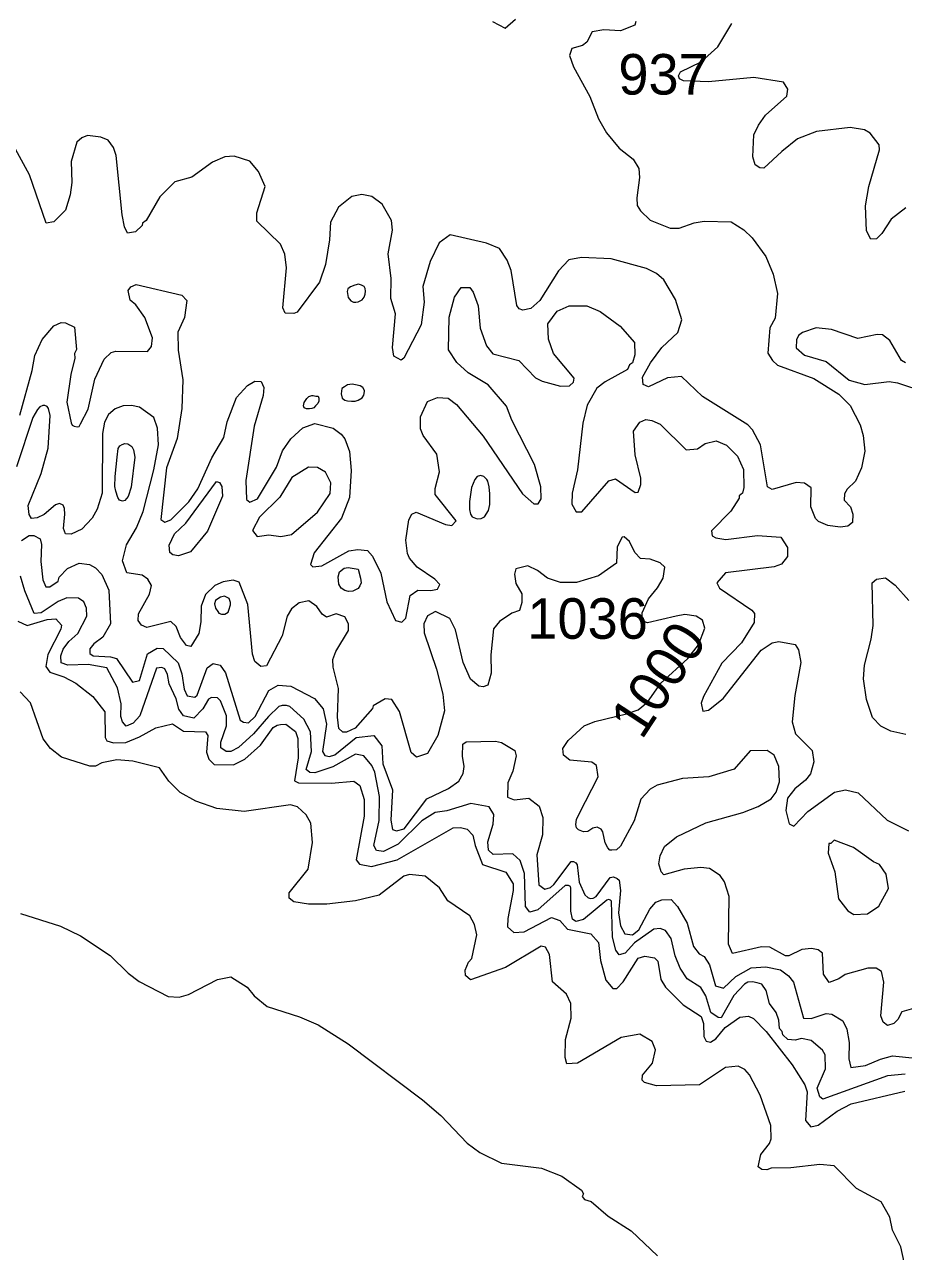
# Model space of a CAD drawing. Header units: kilometres. Extents: x 178.1 to 232.4, y 8228.7 to 8284.8.
# Drawn here: x 188.4 to 191.871, y 8268.809 to 8273.651 of the extents above; entities that cross this region are included whole.
import ezdxf

# ---------------------------------------------------------------- set-up
doc = ezdxf.new("R2010")
doc.units = ezdxf.units.KM
for name, color, linetype in [('1', 7, 'Continuous'), ('2', 7, 'Continuous'), ('21', 7, 'Continuous'), ('61', 7, 'Continuous')]:
    doc.layers.add(name, color=color, linetype=linetype)
doc.styles.add('dgn002', font='dgn002.shx')

msp = doc.modelspace()

# ---------------------------------------------------------------- linework, layer by layer
at = {"layer": '1', "color": 5, "linetype": 'Continuous', "lineweight": 13, "flags": 128}
for points in [[(188.8939, 8271.4026), (188.9008, 8271.4376), (188.8874, 8271.4621), (188.8648, 8271.4773), (188.8041, 8271.4872), (188.7861, 8271.5345), (188.8024, 8271.5976), (188.842, 8271.6642), (188.8682, 8271.7293), (188.911, 8271.8939), (188.9291, 8271.9918), (188.9246, 8272.0576), (188.9108, 8272.1003), (188.8544, 8272.1416), (188.8223, 8272.148), (188.7895, 8272.1463), (188.7573, 8272.1351), (188.731, 8272.112), (188.7155, 8272.0823), (188.7084, 8272.0366), (188.7069, 8271.8017), (188.6863, 8271.7382), (188.667, 8271.7032), (188.6268, 8271.6599), (188.5834, 8271.6401), (188.5622, 8271.6412), (188.5541, 8271.6616), (188.5592, 8271.7184), (188.5582, 8271.7414), (188.553, 8271.7545), (188.538, 8271.7603), (188.5223, 8271.7557), (188.4772, 8271.7174), (188.4496, 8271.7037), (188.4271, 8271.7012), (188.4186, 8271.7168), (188.4144, 8271.7531), (188.4653, 8271.879), (188.4933, 8271.9786), (188.5013, 8272.1079), (188.4948, 8272.1357), (188.4895, 8272.1443), (188.4799, 8272.1476), (188.4721, 8272.1473), (188.4601, 8272.1428), (188.4505, 8272.1314), (188.4321, 8272.0997), (188.3686, 8271.9061)], [(189.5574, 8271.7265), (189.6063, 8271.8007), (189.609, 8271.8419), (189.5878, 8271.884), (189.5564, 8271.9026), (189.5212, 8271.9043), (189.455, 8271.8637), (189.4077, 8271.7854), (189.3282, 8271.7071), (189.3001, 8271.6537), (189.3183, 8271.63), (189.3647, 8271.6376), (189.4118, 8271.6302), (189.4542, 8271.6381), (189.5574, 8271.7265)], [(190.1653, 8271.8233), (190.1576, 8271.7693), (190.1576, 8271.7372), (190.1615, 8271.7192), (190.1679, 8271.7076), (190.1872, 8271.6999), (190.2026, 8271.7012), (190.2167, 8271.7076), (190.2321, 8271.7333), (190.2373, 8271.7565), (190.2373, 8271.7873), (190.2373, 8271.7989), (190.2347, 8271.8271), (190.2296, 8271.849), (190.2257, 8271.8554), (190.2142, 8271.867), (190.2, 8271.8708), (190.1872, 8271.867), (190.1782, 8271.8554), (190.1653, 8271.8233)], [(189.158, 8271.847), (189.1703, 8271.8438), (189.1789, 8271.8284), (189.1816, 8271.7894), (189.1222, 8271.6517), (189.0553, 8271.5702), (189.0085, 8271.5544), (188.9861, 8271.5588), (188.9739, 8271.568), (188.9707, 8271.5958), (188.992, 8271.641), (189.0372, 8271.6836), (189.158, 8271.847)], [(190.8593, 8270.9766), (190.9131, 8271.0515), (191.0187, 8271.1494), (191.061, 8271.2032), (191.0864, 8271.2683), (191.0768, 8271.3006), (191.0524, 8271.3166), (191.0073, 8271.3222), (190.9736, 8271.3166), (190.8599, 8271.2899), (190.8395, 8271.2982), (190.8391, 8271.329), (190.8635, 8271.3841), (190.8994, 8271.4277), (190.9217, 8271.4664), (190.9278, 8271.5092), (190.9095, 8271.5271), (190.8699, 8271.5406), (190.8326, 8271.5436), (190.8093, 8271.5671), (190.7892, 8271.6113), (190.7684, 8271.6296), (190.7599, 8271.6275), (190.7405, 8271.5899), (190.7369, 8271.5251), (190.6666, 8271.4747), (190.5801, 8271.4489), (190.5161, 8271.4493), (190.4647, 8271.466), (190.4261, 8271.4968), (190.3869, 8271.5142), (190.3405, 8271.5032), (190.3352, 8271.4814), (190.3394, 8271.4453), (190.3632, 8271.4044), (190.3632, 8271.3697), (190.3542, 8271.3388), (190.324, 8271.3275), (190.2755, 8271.2949), (190.2521, 8271.2662), (190.2412, 8271.1638), (190.2427, 8271.0915), (190.2298, 8271.0432), (190.2115, 8271.0373), (190.1933, 8271.0401), (190.1608, 8271.067), (190.1321, 8271.1326), (190.1011, 8271.2626), (190.0795, 8271.3069), (190.0234, 8271.3347), (189.9917, 8271.3173), (189.9764, 8271.2856), (189.9779, 8271.2503), (190.0273, 8271.1071), (190.0519, 8271.0084), (190.0582, 8270.9425), (190.0323, 8270.8453), (189.9909, 8270.7742), (189.9478, 8270.759), (189.9262, 8270.7786), (189.88, 8270.9404), (189.8503, 8270.9878), (189.8236, 8270.9895), (189.777, 8270.9625), (189.7742, 8270.9522), (189.706, 8270.8744), (189.6718, 8270.8577), (189.6569, 8270.858), (189.641, 8270.8721), (189.6354, 8270.9176), (189.6403, 8271.0307), (189.619, 8271.1145), (189.6174, 8271.1457), (189.6289, 8271.177), (189.6788, 8271.2599), (189.6797, 8271.2863), (189.6644, 8271.313), (189.6305, 8271.3248), (189.5922, 8271.3124), (189.5758, 8271.3242), (189.5547, 8271.3546), (189.5224, 8271.3771), (189.4846, 8271.3682), (189.4546, 8271.3447), (189.4371, 8271.3166), (189.4178, 8271.2388), (189.3554, 8271.1197), (189.3335, 8271.1179), (189.3099, 8271.1377), (189.2998, 8271.1656), (189.2821, 8271.3616), (189.2471, 8271.4507), (189.2239, 8271.4582), (189.1848, 8271.4517), (189.1516, 8271.4369)], [(189.7168, 8271.502), (189.7271, 8271.466), (189.7297, 8271.4481), (189.7246, 8271.4352), (189.7168, 8271.4249), (189.6963, 8271.4146), (189.6796, 8271.4134), (189.6642, 8271.4172), (189.65, 8271.4262), (189.641, 8271.4429), (189.6385, 8271.4712), (189.6436, 8271.4917), (189.6616, 8271.5059), (189.6783, 8271.5084), (189.7168, 8271.502)], [(189.1516, 8271.4369), (189.1146, 8271.4013), (189.0975, 8271.3554), (189.0966, 8271.2938), (189.0877, 8271.2478), (189.0569, 8271.1968)], [(189.0569, 8271.1968), (189.04, 8271.2004), (189.0155, 8271.2323), (188.9986, 8271.275), (188.9775, 8271.2947), (188.8831, 8271.2715), (188.8624, 8271.2806), (188.8491, 8271.2985), (188.8504, 8271.3259), (188.8939, 8271.4026)], [(191.4045, 8269.9755), (191.3428, 8270.0096), (191.3103, 8270.0115), (191.1961, 8269.9842), (191.1792, 8270.0216), (191.1824, 8270.2098), (191.1635, 8270.2669), (191.1465, 8270.2923), (191.105, 8270.3204), (191.0707, 8270.3243), (191.0049, 8270.3177), (190.9244, 8270.2953), (190.9143, 8270.3066), (190.905, 8270.3392), (190.9094, 8270.3699), (190.9275, 8270.4076), (190.9743, 8270.4446), (191.0899, 8270.5001), (191.237, 8270.5412), (191.2972, 8270.5645), (191.3483, 8270.5956), (191.3682, 8270.622), (191.3815, 8270.6623), (191.3782, 8270.7234), (191.3601, 8270.7669), (191.3328, 8270.7863), (191.2652, 8270.7852), (191.2027, 8270.7121), (191.1019, 8270.6822), (190.9983, 8270.6749), (190.8981, 8270.6494), (190.8711, 8270.6333), (190.8338, 8270.5935), (190.8071, 8270.508), (190.7529, 8270.4087), (190.737, 8270.3944), (190.7186, 8270.3922), (190.7107, 8270.3924), (190.7038, 8270.4019), (190.6929, 8270.4218), (190.6842, 8270.4649), (190.6766, 8270.4757), (190.6613, 8270.4828), (190.6443, 8270.4787), (190.6238, 8270.466), (190.6071, 8270.4647), (190.5871, 8270.4728), (190.5796, 8270.4808), (190.5774, 8270.4933), (190.5796, 8270.5134), (190.5905, 8270.5357), (190.6655, 8270.6825), (190.658, 8270.7263), (190.6395, 8270.7394), (190.5536, 8270.748), (190.5278, 8270.7674), (190.5258, 8270.7939), (190.5461, 8270.8253), (190.6094, 8270.8835), (190.6525, 8270.9008), (190.777, 8270.9311), (190.8229, 8270.9459), (190.8593, 8270.9766)], [(191.8022, 8270.2977), (191.7765, 8270.3357), (191.7523, 8270.3459), (191.6731, 8270.4033), (191.5972, 8270.4325), (191.5837, 8270.4186), (191.5761, 8270.4188), (191.5729, 8270.3804), (191.5993, 8270.3072), (191.6142, 8270.201), (191.6511, 8270.1526), (191.6741, 8270.1385), (191.729, 8270.1418), (191.7728, 8270.1709), (191.8111, 8270.2408), (191.8022, 8270.2977)], [(188.3838, 8270.1419), (188.5425, 8270.0922), (188.6208, 8270.0548), (188.7385, 8269.9766), (188.8086, 8269.9068), (188.8526, 8269.8746), (188.9674, 8269.8154), (189.0099, 8269.8126), (189.0478, 8269.8234), (189.1614, 8269.8816), (189.2151, 8269.893), (189.2784, 8269.8514), (189.3063, 8269.8175), (189.358, 8269.7761), (189.486, 8269.7348), (189.559, 8269.7025), (189.6776, 8269.6286), (189.9708, 8269.4069), (190.0436, 8269.345), (190.1474, 8269.2364), (190.1984, 8269.1986), (190.2832, 8269.1576), (190.4412, 8269.1377), (190.5217, 8269.1059), (190.5998, 8269.0499), (190.6077, 8269.0358), (190.6023, 8269.0252), (190.6111, 8269.0131), (190.6375, 8269.0062), (190.7043, 8268.9479), (190.7948, 8268.8903), (190.8995, 8268.7919)], [(191.5342, 8269.9986), (191.5079, 8270.0049), (191.4693, 8270.0004), (191.4176, 8269.9759), (191.4045, 8269.9755)], [(191.9107, 8269.7676), (191.8649, 8269.7549), (191.8489, 8269.7238), (191.8331, 8269.7084), (191.8081, 8269.701), (191.7907, 8269.7134), (191.7819, 8269.7392), (191.7931, 8269.8709), (191.7835, 8269.9139), (191.7631, 8269.9274), (191.7294, 8269.9274), (191.6411, 8269.9014), (191.6158, 8269.8843), (191.5778, 8269.8704), (191.5549, 8269.9032), (191.5513, 8269.9862), (191.5342, 8269.9986)]]:
    msp.add_lwpolyline(points, dxfattribs=at)
at = {"layer": '2', "color": 3, "linetype": 'Continuous', "lineweight": 0, "flags": 128}
for points in [[(190.2485, 8273.6632), (190.2981, 8273.6364), (190.3384, 8273.673)], [(190.814, 8273.6635), (190.8098, 8273.6488), (190.753, 8273.627), (190.6875, 8273.631), (190.6418, 8273.6228), (190.6208, 8273.5814), (190.6038, 8273.5691), (190.5605, 8273.5564), (190.5524, 8273.5291), (190.5674, 8273.4842), (190.6323, 8273.3674), (190.6659, 8273.2796), (190.6974, 8273.2235), (190.7485, 8273.1632), (190.8036, 8273.1197), (190.8252, 8273.0825), (190.8285, 8273.0479), (190.8173, 8272.9671), (190.8191, 8272.9367), (190.8317, 8272.9158), (190.8706, 8272.8788), (190.9491, 8272.8473), (190.9851, 8272.8478), (191.0438, 8272.8688), (191.0839, 8272.8756), (191.1899, 8272.8725), (191.2407, 8272.8403), (191.2737, 8272.8092), (191.3275, 8272.7357), (191.3566, 8272.6662), (191.3736, 8272.5899), (191.3641, 8272.4928), (191.3435, 8272.4538), (191.3347, 8272.3537), (191.3532, 8272.3249), (191.3738, 8272.3063), (191.5165, 8272.2545), (191.6158, 8272.1926), (191.6603, 8272.1475), (191.6991, 8272.0713), (191.712, 8272.0286), (191.7176, 8271.967), (191.7054, 8271.901), (191.6818, 8271.8492), (191.6485, 8271.8172), (191.6383, 8271.7986), (191.6371, 8271.7734), (191.6616, 8271.7476), (191.671, 8271.7184), (191.67, 8271.6853), (191.6507, 8271.6713), (191.6212, 8271.6676), (191.5725, 8271.6737), (191.5351, 8271.6893), (191.5229, 8271.7012), (191.5048, 8271.7476), (191.5068, 8271.8231), (191.4802, 8271.8411), (191.4467, 8271.8437), (191.3521, 8271.8159), (191.3334, 8271.827), (191.3063, 8271.9928), (191.2752, 8272.052), (191.2562, 8272.071), (191.0768, 8272.1831), (190.9942, 8272.2615), (190.9392, 8272.2566), (190.8633, 8272.2208), (190.8425, 8272.2303), (190.8406, 8272.2593), (190.8716, 8272.316)], [(191.8806, 8272.9283), (191.8224, 8272.8831), (191.7855, 8272.827), (191.7647, 8272.8059), (191.7417, 8272.8047), (191.7241, 8272.8375), (191.7207, 8272.9359), (191.7344, 8273.0123), (191.7767, 8273.157), (191.7742, 8273.1768), (191.739, 8273.2228), (191.7171, 8273.236), (191.66, 8273.2443), (191.527, 8273.229), (191.4528, 8273.1997), (191.391, 8273.1496), (191.3192, 8273.0849), (191.3036, 8273.0851), (191.2847, 8273.0973), (191.2765, 8273.1291), (191.2801, 8273.2154), (191.298, 8273.2542), (191.3255, 8273.2931), (191.4095, 8273.3691), (191.4146, 8273.3967), (191.3964, 8273.4234), (191.2796, 8273.4417), (191.1011, 8273.4255), (191.0023, 8273.4289), (190.9859, 8273.4376), (190.9822, 8273.4484), (190.9903, 8273.4645), (191.0717, 8273.5037), (191.1376, 8273.5631), (191.1923, 8273.6559)], [(190.8953, 8272.6692), (190.8562, 8272.6883), (190.7171, 8272.7259), (190.5996, 8272.7323), (190.5496, 8272.7225), (190.5082, 8272.6786), (190.4349, 8272.5625), (190.3992, 8272.5303), (190.3682, 8272.5239), (190.3534, 8272.5286), (190.3437, 8272.5426), (190.322, 8272.6808), (190.3053, 8272.7209), (190.2754, 8272.7671), (190.2236, 8272.7878), (190.0804, 8272.8207), (190.0372, 8272.7901), (190.0017, 8272.7166), (189.9732, 8272.6179), (189.9777, 8272.5549), (189.9661, 8272.4664), (189.8983, 8272.3339), (189.8874, 8272.3267), (189.8579, 8272.3427), (189.8528, 8272.3771), (189.8642, 8272.5095), (189.8462, 8272.5702), (189.8477, 8272.6485), (189.8363, 8272.7465), (189.8527, 8272.8401), (189.8495, 8272.8783), (189.8122, 8272.942), (189.7719, 8272.9726), (189.7324, 8272.9809), (189.6928, 8272.9731), (189.6401, 8272.931), (189.6078, 8272.8707), (189.6042, 8272.8014), (189.5881, 8272.7035), (189.5642, 8272.6339), (189.4759, 8272.5157), (189.4632, 8272.5103), (189.4292, 8272.5117), (189.4198, 8272.5329), (189.4345, 8272.6914), (189.4278, 8272.7447), (189.4112, 8272.7849), (189.3177, 8272.8754), (189.3178, 8272.9086), (189.3506, 8273.0117), (189.3239, 8273.0712), (189.2895, 8273.1125), (189.2279, 8273.1322), (189.1915, 8273.1292), (189.1417, 8273.1077), (189.0599, 8273.0489), (188.9937, 8273.0303), (188.9343, 8272.9711), (188.8801, 8272.8778), (188.8654, 8272.8668), (188.8648, 8272.8579), (188.8383, 8272.8325), (188.807, 8272.828), (188.7946, 8272.8532), (188.7848, 8272.9007), (188.7616, 8273.1344), (188.7508, 8273.1665), (188.7306, 8273.1953), (188.7012, 8273.2061), (188.648, 8273.2127), (188.626, 8273.2044), (188.6068, 8273.1866), (188.5837, 8273.1101), (188.5869, 8273.0278), (188.5805, 8272.9791), (188.5623, 8272.9192), (188.515, 8272.8723), (188.4859, 8272.8672), (188.4201, 8273.058), (188.3485, 8273.1878)], [(188.6076, 8272.0632), (188.6152, 8272.0652), (188.6211, 8272.0753), (188.6506, 8272.1331), (188.6777, 8272.2509), (188.7149, 8272.3303), (188.7417, 8272.3568), (188.7599, 8272.3621), (188.8852, 8272.3605), (188.9012, 8272.3802), (188.9046, 8272.4141), (188.8746, 8272.4944), (188.8395, 8272.5454), (188.8172, 8272.5638), (188.8094, 8272.6016), (188.8197, 8272.6157), (188.8405, 8272.6252), (189.0207, 8272.5833), (189.041, 8272.5621), (189.0312, 8272.4954), (189.0051, 8272.4364), (189.0067, 8272.3654), (189.0246, 8272.2484), (189.0215, 8272.1356), (189.002, 8272.0178), (188.9608, 8271.9012), (188.9379, 8271.6978), (188.9538, 8271.6877), (188.9776, 8271.6959), (189.0486, 8271.7675), (189.0839, 8271.819), (189.1399, 8271.9407), (189.1875, 8272.0214), (189.1998, 8272.0837), (189.2374, 8272.1789), (189.2799, 8272.2271), (189.3096, 8272.2434), (189.3341, 8272.2417), (189.3453, 8272.2186), (189.3424, 8272.1872), (189.3063, 8272.0658), (189.2735, 8271.8518), (189.2769, 8271.7768), (189.2896, 8271.7665), (189.3195, 8271.7796), (189.3953, 8271.9042), (189.4183, 8271.9684), (189.4512, 8272.0162), (189.4992, 8272.0599), (189.5466, 8272.0771), (189.6185, 8272.0576), (189.6508, 8272.0338), (189.6644, 8272.0159), (189.6833, 8271.9657), (189.6898, 8271.8905), (189.6827, 8271.7847), (189.6512, 8271.7025), (189.5431, 8271.5662), (189.5286, 8271.5199), (189.5382, 8271.5113), (189.5742, 8271.515), (189.6811, 8271.5739), (189.7155, 8271.5787), (189.7538, 8271.575), (189.7741, 8271.5533), (189.8065, 8271.4864), (189.8309, 8271.3726), (189.8643, 8271.2994), (189.8903, 8271.2929), (189.9054, 8271.308), (189.9225, 8271.3977), (189.9524, 8271.4188), (190.004, 8271.4176), (190.0301, 8271.4232), (190.0401, 8271.4408), (190.0206, 8271.4616), (189.9504, 8271.5091), (189.9196, 8271.545), (189.9119, 8271.5628), (189.9054, 8271.6159), (189.917, 8271.6968), (189.9298, 8271.7181), (189.9469, 8271.7267), (190.0628, 8271.6785), (190.0879, 8271.6745), (190.1038, 8271.6924), (190.0209, 8271.7962), (190.0214, 8271.8194), (190.0387, 8271.8854), (190.0279, 8271.9552), (189.9746, 8272.0297), (189.9633, 8272.0558), (189.9631, 8272.1034), (189.9918, 8272.1636), (190.0305, 8272.1792)], [(189.6737, 8272.598), (189.6776, 8272.5738), (189.6883, 8272.5603), (189.6989, 8272.5554), (189.7086, 8272.5554), (189.7173, 8272.5564), (189.7338, 8272.5651), (189.7405, 8272.5748), (189.7444, 8272.5864), (189.7463, 8272.599), (189.7454, 8272.6096), (189.7405, 8272.6174), (189.7308, 8272.6222), (189.7183, 8272.6261), (189.7037, 8272.6222), (189.6873, 8272.6155), (189.6766, 8272.6087), (189.6737, 8272.598)], [(190.9703, 8272.5662), (190.925, 8272.6439), (190.8953, 8272.6692)], [(190.44, 8271.7795), (190.4384, 8271.827), (190.4132, 8271.9153), (190.3247, 8272.0896), (190.3037, 8272.1448), (190.2302, 8272.2298), (190.1518, 8272.277), (190.1068, 8272.3171), (190.0735, 8272.3679), (190.0763, 8272.4956), (190.0978, 8272.5754), (190.1244, 8272.6136), (190.1588, 8272.6133), (190.1717, 8272.5946), (190.1915, 8272.5411), (190.1985, 8272.4533), (190.2242, 8272.3833), (190.2492, 8272.3511), (190.352, 8272.3246), (190.4175, 8272.2568), (190.4435, 8272.2432), (190.5162, 8272.2243), (190.5521, 8272.2258), (190.5677, 8272.24), (190.5703, 8272.2555), (190.4883, 8272.3532), (190.4684, 8272.409), (190.4667, 8272.4695), (190.5031, 8272.5199), (190.5507, 8272.5414), (190.6202, 8272.5413), (190.6724, 8272.5184), (190.7514, 8272.4608), (190.809, 8272.3959), (190.8105, 8272.3475), (190.8004, 8272.3161), (190.7895, 8272.3076), (190.7816, 8272.2891), (190.6929, 8272.2406), (190.6596, 8272.2157), (190.6218, 8272.1488), (190.6047, 8272.0775), (190.5834, 8271.8939), (190.5621, 8271.8017), (190.5606, 8271.758), (190.578, 8271.7274), (190.6001, 8271.7273), (190.7075, 8271.8506), (190.7334, 8271.858), (190.8114, 8271.8041), (190.8228, 8271.8049), (190.8332, 8271.8362), (190.8337, 8271.861), (190.8108, 8271.9533), (190.8042, 8272.0463), (190.829, 8272.082), (190.8531, 8272.0918), (190.8765, 8272.0887), (190.9094, 8272.0737), (191.0123, 8271.972), (191.0569, 8271.9768), (191.0881, 8271.998), (191.1315, 8272.0083), (191.1714, 8271.9909), (191.2155, 8271.9473), (191.2385, 8271.8946), (191.2402, 8271.8238), (191.2354, 8271.8022), (191.2225, 8271.7908), (191.2218, 8271.7812), (191.1891, 8271.7301), (191.1128, 8271.6535), (191.1151, 8271.6334), (191.13, 8271.6248), (191.1695, 8271.6182), (191.2946, 8271.6345), (191.3864, 8271.6283), (191.4129, 8271.5869), (191.4131, 8271.5522), (191.3895, 8271.522), (191.3597, 8271.511), (191.1674, 8271.4866), (191.1339, 8271.4476), (191.1447, 8271.426), (191.2724, 8271.3404), (191.2829, 8271.3261), (191.2815, 8271.2905), (191.2314, 8271.2113), (191.1539, 8271.131), (191.0807, 8270.9992), (191.0724, 8270.9724), (191.0786, 8270.9414), (191.1013, 8270.9456), (191.1585, 8270.9915), (191.3085, 8271.182)], [(190.8716, 8272.316), (190.9159, 8272.3763), (190.9802, 8272.4362), (190.9949, 8272.4858), (190.9703, 8272.5662)], [(188.3814, 8272.1093), (188.4303, 8272.2858), (188.4405, 8272.3456), (188.4689, 8272.4081), (188.5162, 8272.4622), (188.544, 8272.4752), (188.5615, 8272.474), (188.5977, 8272.4562), (188.605, 8272.3683)], [(191.8787, 8272.3165), (191.8629, 8272.3247), (191.8167, 8272.4043), (191.7876, 8272.4264), (191.7665, 8272.4275), (191.6909, 8272.4116), (191.5863, 8272.448), (191.5263, 8272.4542), (191.4725, 8272.436), (191.4556, 8272.4239), (191.4478, 8272.4069), (191.4466, 8272.3748), (191.4803, 8272.3468), (191.5655, 8272.3208), (191.6559, 8272.247), (191.718, 8272.2307), (191.8147, 8272.2419), (191.8476, 8272.2369), (191.9557, 8272.2011)], [(188.605, 8272.3683), (188.5973, 8272.3531), (188.598, 8272.3346), (188.5822, 8272.2706), (188.5671, 8272.1603), (188.5846, 8272.0794)], [(189.6531, 8272.215), (189.6496, 8272.1936), (189.6548, 8272.1766), (189.665, 8272.168), (189.6752, 8272.1655), (189.6906, 8272.1646), (189.706, 8272.1646), (189.7179, 8272.1689), (189.7333, 8272.1774), (189.7401, 8272.1885), (189.7418, 8272.203), (189.7418, 8272.2064), (189.7358, 8272.2192), (189.7247, 8272.2252), (189.7068, 8272.2295), (189.6932, 8272.232), (189.6752, 8272.2286), (189.6633, 8272.2218), (189.6531, 8272.215)], [(189.5626, 8272.1766), (189.5626, 8272.1646), (189.5583, 8272.1552), (189.5489, 8272.1458), (189.5421, 8272.139), (189.5344, 8272.1356), (189.525, 8272.1339), (189.5139, 8272.1339), (189.5045, 8272.139), (189.502, 8272.1458), (189.5045, 8272.1595), (189.5148, 8272.1749), (189.5225, 8272.1834), (189.5344, 8272.1868), (189.5395, 8272.1868), (189.5506, 8272.1851), (189.5592, 8272.1842), (189.5626, 8272.1766)], [(190.0305, 8272.1792), (190.0724, 8272.1762), (190.1062, 8272.1514), (190.2111, 8272.027), (190.3663, 8271.7993), (190.4114, 8271.7598)], [(188.5846, 8272.0794), (188.588, 8272.0706), (188.5964, 8272.0661), (188.6076, 8272.0632)], [(188.7576, 8271.8674), (188.7662, 8271.9434), (188.7691, 8271.9778), (188.7763, 8271.9878), (188.7856, 8271.9936), (188.7956, 8271.9971), (188.8078, 8271.9964), (188.8236, 8271.9857), (188.8307, 8271.972), (188.8357, 8271.9434), (188.8207, 8271.8251), (188.8085, 8271.7878), (188.7963, 8271.7728), (188.7863, 8271.7706), (188.7748, 8271.7735), (188.7677, 8271.785), (188.7598, 8271.8093), (188.7569, 8271.828), (188.7576, 8271.8674)], [(190.4114, 8271.7598), (190.4286, 8271.7601), (190.44, 8271.7795)], [(188.3884, 8271.6152), (188.4176, 8271.6343), (188.437, 8271.6343), (188.4622, 8271.6207), (188.4669, 8271.5989), (188.4636, 8271.5318), (188.4725, 8271.4596), (188.4835, 8271.4325), (188.4994, 8271.4324), (188.5325, 8271.4544), (188.5368, 8271.4705), (188.5699, 8271.5039), (188.616, 8271.525), (188.6563, 8271.5197), (188.6799, 8271.5068), (188.7057, 8271.4808), (188.7328, 8271.4187), (188.7394, 8271.2863), (188.7087, 8271.233), (188.6731, 8271.2069), (188.6583, 8271.1869), (188.6578, 8271.1686), (188.6711, 8271.1591), (188.7393, 8271.1555), (188.7634, 8271.1485), (188.8266, 8271.0555), (188.8536, 8271.0618), (188.8856, 8271.1675), (188.9236, 8271.1899), (188.9478, 8271.1887), (189.0068, 8271.1317), (189.0213, 8271.0881), (189.03, 8271.0282), (189.042, 8271.0023), (189.0723, 8270.9962), (189.0814, 8271.0039), (189.1211, 8271.1118), (189.1445, 8271.1288)], [(190.0208, 8270.5415), (189.969, 8270.5079), (189.8752, 8270.4162), (189.8173, 8270.3874), (189.7898, 8270.3906), (189.7789, 8270.4107), (189.8, 8270.5094), (189.8016, 8270.6047), (189.7833, 8270.701), (189.7711, 8270.7272), (189.7394, 8270.7649), (189.7069, 8270.772), (189.6167, 8270.7211), (189.5465, 8270.698), (189.5261, 8270.6992), (189.5125, 8270.7112), (189.5333, 8270.7826), (189.5294, 8270.8599), (189.5028, 8270.9097), (189.4479, 8270.9596), (189.4342, 8270.9633), (189.4173, 8270.9636), (189.4037, 8270.9595), (189.3627, 8270.9207), (189.3046, 8270.8513), (189.2442, 8270.7973), (189.2146, 8270.7822), (189.1963, 8270.7825), (189.1757, 8270.7962), (189.1747, 8270.819), (189.1974, 8270.8834), (189.1977, 8270.9224), (189.1736, 8270.9819), (189.1622, 8270.9938), (189.1378, 8270.9955), (189.1263, 8270.9885), (189.104, 8270.9503), (189.0688, 8270.914), (189.0281, 8270.9222), (189.0088, 8270.9492), (188.9981, 8270.9899), (188.9706, 8271.0487), (188.965, 8271.0856), (188.9541, 8271.1088), (188.9415, 8271.1139), (188.9214, 8271.1108), (188.8548, 8270.923), (188.829, 8270.8941), (188.8017, 8270.882), (188.7866, 8270.8984), (188.7796, 8270.9202), (188.7814, 8270.9707), (188.7674, 8271.0335), (188.7248, 8271.1126), (188.6511, 8271.1259), (188.5715, 8271.1228), (188.5442, 8271.1317), (188.5427, 8271.1598), (188.5526, 8271.1853), (188.575, 8271.2159), (188.6098, 8271.2478), (188.6459, 8271.3158), (188.6446, 8271.3476), (188.6338, 8271.3721), (188.6128, 8271.3875), (188.5672, 8271.3881), (188.5327, 8271.3745), (188.4656, 8271.3289), (188.4383, 8271.3266), (188.4012, 8271.4167), (188.3846, 8271.4744)], [(191.88, 8270.8488), (191.8209, 8270.8622), (191.7808, 8270.8816), (191.7489, 8270.9161), (191.725, 8270.9867), (191.7128, 8271.069), (191.7162, 8271.1226), (191.7437, 8271.2256), (191.7505, 8271.279), (191.7468, 8271.4479), (191.7636, 8271.4622), (191.7997, 8271.468), (191.838, 8271.4381), (191.8924, 8271.3775)], [(189.1541, 8271.3481), (189.163, 8271.3349), (189.1674, 8271.3278), (189.1771, 8271.3234), (189.1904, 8271.3234), (189.2036, 8271.3322), (189.2063, 8271.3393), (189.2134, 8271.3605), (189.2134, 8271.3702), (189.208, 8271.3862), (189.2027, 8271.3888), (189.1895, 8271.395), (189.1744, 8271.3915), (189.1674, 8271.387), (189.1541, 8271.3773), (189.1506, 8271.3649), (189.1541, 8271.3481)], [(188.3732, 8271.2958), (188.4102, 8271.2794), (188.4899, 8271.3036), (188.523, 8271.3053), (188.5457, 8271.2802), (188.5432, 8271.2653), (188.4917, 8271.1645), (188.4836, 8271.1174), (188.5004, 8271.0954), (188.5551, 8271.0768), (188.6031, 8271.0511), (188.6697, 8270.9984), (188.7168, 8270.9381), (188.7186, 8270.8369), (188.7249, 8270.8241), (188.7507, 8270.8166), (188.7999, 8270.8174), (188.854, 8270.8392), (188.9179, 8270.8752), (188.9846, 8270.8905), (189.0272, 8270.8627), (189.1151, 8270.859), (189.1235, 8270.8448), (189.119, 8270.7787), (189.1275, 8270.752), (189.1492, 8270.731), (189.2248, 8270.7295)], [(191.3085, 8271.182), (191.3525, 8271.2107), (191.3787, 8271.2162), (191.4425, 8271.2046), (191.4563, 8271.1837)], [(191.4563, 8271.1837), (191.4657, 8271.1335), (191.4411, 8271.0025)], [(189.1445, 8271.1288), (189.1722, 8271.1233), (189.1936, 8271.0928), (189.2518, 8270.9059), (189.2642, 8270.8971), (189.2837, 8270.8945)], [(189.2837, 8270.8945), (189.3101, 8270.9207), (189.365, 8271.0228), (189.4011, 8271.0433), (189.451, 8271.04)], [(189.451, 8271.04), (189.5452, 8270.9917), (189.5793, 8270.9498), (189.5926, 8270.89), (189.5765, 8270.7821), (189.5863, 8270.7658), (189.6038, 8270.7625), (189.625, 8270.7685), (189.7095, 8270.8377), (189.7795, 8270.8453), (189.8113, 8270.8042), (189.8154, 8270.7335), (189.8526, 8270.6305), (189.8461, 8270.5104), (189.8536, 8270.4739), (189.8684, 8270.4694), (189.8993, 8270.4763), (189.9889, 8270.5953), (190.0739, 8270.6358), (190.1143, 8270.6653), (190.1324, 8270.6952), (190.1357, 8270.7221), (190.1293, 8270.7629), (190.1307, 8270.8108), (190.1443, 8270.8197), (190.2602, 8270.823), (190.2839, 8270.818), (190.3366, 8270.7861), (190.3415, 8270.7648), (190.3286, 8270.7037), (190.3082, 8270.6578), (190.3072, 8270.6018), (190.3334, 8270.5913), (190.3919, 8270.5974), (190.4319, 8270.566), (190.447, 8270.5212), (190.4453, 8270.4534), (190.4223, 8270.3737), (190.4307, 8270.2552), (190.4543, 8270.2391), (190.4768, 8270.2456), (190.4907, 8270.2565), (190.5582, 8270.3474), (190.5675, 8270.348), (190.5774, 8270.3421), (190.5818, 8270.3351), (190.5903, 8270.2659), (190.6129, 8270.2159), (190.6242, 8270.2055), (190.633, 8270.2017), (190.6449, 8270.2026), (190.6567, 8270.2097), (190.7125, 8270.2844), (190.7255, 8270.2876), (190.7398, 8270.2805), (190.7482, 8270.2735), (190.7528, 8270.2337), (190.7448, 8270.1456), (190.7532, 8270.0933), (190.7702, 8270.0623), (190.8008, 8270.0583), (190.8262, 8270.0783), (190.8696, 8270.1591), (190.893, 8270.1872), (190.9167, 8270.196), (190.9536, 8270.1973), (190.9789, 8270.1706), (191.0163, 8270.1038), (191.041, 8270.0124), (191.0642, 8269.9836), (191.084, 8269.9731), (191.1047, 8269.9399), (191.129, 8269.8567), (191.1594, 8269.8475), (191.2085, 8269.8943), (191.269, 8269.9277), (191.3275, 8269.9326), (191.3849, 8269.9208), (191.4163, 8269.8963), (191.4359, 8269.8715), (191.4763, 8269.7289), (191.5063, 8269.7287), (191.566, 8269.748), (191.5882, 8269.7446), (191.6312, 8269.7191), (191.6468, 8269.6866), (191.6565, 8269.6337), (191.6551, 8269.569), (191.6625, 8269.5345), (191.7213, 8269.5424), (191.7794, 8269.568), (191.8279, 8269.5802), (191.9176, 8269.5711)], [(191.3077, 8269.1913), (191.3419, 8269.2342), (191.3487, 8269.2538), (191.3473, 8269.3057), (191.3044, 8269.4256), (191.2629, 8269.5052), (191.2444, 8269.5271), (191.2178, 8269.5397), (191.1676, 8269.5347), (191.0657, 8269.4664), (190.8954, 8269.4619), (190.8475, 8269.4753), (190.839, 8269.4852), (190.8405, 8269.5045), (190.8795, 8269.5524), (190.8913, 8269.6039), (190.8779, 8269.6378), (190.8293, 8269.666), (190.7564, 8269.6527), (190.5829, 8269.5522), (190.5414, 8269.5491), (190.5342, 8269.5739), (190.5359, 8269.6456), (190.5584, 8269.7297), (190.5571, 8269.7878), (190.5398, 8269.8247), (190.4849, 8269.8725), (190.4732, 8269.9812), (190.4576, 8270.01), (190.4397, 8270.0132), (190.2998, 8269.9292), (190.1616, 8269.8807), (190.1411, 8269.8982), (190.1393, 8269.9195), (190.1527, 8269.9506), (190.1656, 8269.9647), (190.1866, 8270.0585), (190.1762, 8270.0988), (190.158, 8270.1327), (190.072, 8270.1928), (190.0385, 8270.2436), (189.9825, 8270.2895), (189.9203, 8270.2963), (189.8983, 8270.2893), (189.8004, 8270.2145), (189.7063, 8270.1921), (189.5943, 8270.1796), (189.521, 8270.1796), (189.4638, 8270.1883), (189.4451, 8270.2026), (189.4449, 8270.2239), (189.52, 8270.317), (189.5367, 8270.423), (189.5301, 8270.4991), (189.5118, 8270.5317), (189.4779, 8270.564), (189.4504, 8270.5711), (189.2669, 8270.5445), (189.1588, 8270.5564), (189.0765, 8270.5858), (189.0143, 8270.6195), (188.9693, 8270.6645), (188.9325, 8270.7172), (188.827, 8270.7438), (188.7649, 8270.7489), (188.7045, 8270.7376), (188.6807, 8270.7246), (188.6573, 8270.7245), (188.5455, 8270.7599), (188.503, 8270.7934), (188.4731, 8270.8325), (188.4235, 8270.9734), (188.3828, 8271.0173)], [(191.4411, 8271.0025), (191.4316, 8270.899), (191.4443, 8270.8521), (191.5097, 8270.7856), (191.5166, 8270.7414), (191.5036, 8270.6933), (191.4843, 8270.669), (191.4417, 8270.6342), (191.4134, 8270.5975), (191.4066, 8270.5488), (191.4193, 8270.4969), (191.4373, 8270.4867), (191.4928, 8270.5453), (191.5984, 8270.6211), (191.6418, 8270.6303), (191.6922, 8270.6191), (191.8065, 8270.5104), (191.8904, 8270.4692)], [(189.2248, 8270.7295), (189.2697, 8270.7521), (189.3314, 8270.8072), (189.3816, 8270.8768), (189.3977, 8270.8861), (189.4105, 8270.8881)], [(189.4105, 8270.8881), (189.4323, 8270.89), (189.4701, 8270.8614), (189.479, 8270.8339), (189.4808, 8270.7563), (189.4661, 8270.6667)], [(189.4661, 8270.6667), (189.4815, 8270.6584), (189.6117, 8270.6569), (189.7001, 8270.665), (189.7243, 8270.6477), (189.7405, 8270.5926), (189.7409, 8270.5267), (189.7099, 8270.3542), (189.7233, 8270.3374), (189.7703, 8270.3278), (189.8716, 8270.3543), (190.0928, 8270.4807), (190.1219, 8270.4823), (190.1482, 8270.4759), (190.1699, 8270.4519), (190.1788, 8270.4106), (190.2088, 8270.3355), (190.3002, 8270.3059), (190.3294, 8270.2599), (190.3297, 8270.2339), (190.3083, 8270.1227), (190.3072, 8270.0897), (190.3318, 8270.0678), (190.3731, 8270.0708), (190.4813, 8270.1265), (190.5131, 8270.1155), (190.5436, 8270.0805), (190.6356, 8270.0628), (190.6665, 8270.0282), (190.6744, 8269.9574), (190.6954, 8269.88), (190.7233, 8269.8469), (190.739, 8269.8462), (190.7635, 8269.8722), (190.8235, 8269.9665), (190.8497, 8269.9738), (190.8879, 8269.967), (190.9003, 8269.9548), (190.9122, 8269.8826), (190.9304, 8269.8523), (191.0013, 8269.7826), (191.0725, 8269.7356), (191.0806, 8269.708), (191.0823, 8269.6569), (191.0914, 8269.638), (191.1081, 8269.6351), (191.1299, 8269.648), (191.1663, 8269.6922), (191.2249, 8269.7329), (191.2589, 8269.7367), (191.2781, 8269.7282), (191.3291, 8269.6774), (191.4318, 8269.5454), (191.4818, 8269.4657), (191.4903, 8269.4381), (191.4839, 8269.3249), (191.5051, 8269.3011), (191.5337, 8269.3065), (191.6094, 8269.3623), (191.6648, 8269.3914), (191.8767, 8269.4418)], [(190.2506, 8270.3754), (190.2314, 8270.3926), (190.2297, 8270.4257), (190.2508, 8270.4949), (190.2527, 8270.5327), (190.2341, 8270.5639), (190.1629, 8270.5762), (190.0677, 8270.5484), (190.0208, 8270.5415)], [(190.3947, 8270.1478), (190.3778, 8270.1705), (190.3744, 8270.3007), (190.3571, 8270.3519), (190.3282, 8270.3784), (190.2506, 8270.3754)], [(191.8773, 8269.5079), (191.8083, 8269.5021), (191.5517, 8269.4098), (191.5407, 8269.4192), (191.5303, 8269.4525), (191.5623, 8269.5293), (191.5612, 8269.5845), (191.5505, 8269.6025), (191.5068, 8269.6409), (191.4686, 8269.6495), (191.4424, 8269.6432), (191.414, 8269.6458), (191.3938, 8269.663), (191.3917, 8269.6768), (191.3806, 8269.6887), (191.3786, 8269.7212), (191.3683, 8269.7518), (191.3413, 8269.7876), (191.3286, 8269.8382), (191.3118, 8269.863), (191.2929, 8269.8695), (191.2746, 8269.8733), (191.2559, 8269.8716), (191.2426, 8269.8633), (191.2005, 8269.8184), (191.1512, 8269.7305), (191.1386, 8269.7322), (191.1104, 8269.7516), (191.0904, 8269.8174), (191.0703, 8269.8506), (191.0172, 8269.8843), (190.9887, 8269.9262), (190.9696, 8269.9756), (190.9538, 8270.0445), (190.9307, 8270.0757), (190.9094, 8270.0838), (190.8854, 8270.0807), (190.8091, 8270.0264), (190.7712, 8269.9857), (190.7485, 8269.9792), (190.7354, 8269.9973), (190.722, 8270.0485), (190.7181, 8270.1906), (190.7138, 8270.1958), (190.7065, 8270.198), (190.6993, 8270.1956), (190.607, 8270.1191), (190.577, 8270.1107), (190.5641, 8270.1204), (190.5575, 8270.1519), (190.5572, 8270.2425), (190.5554, 8270.2496), (190.5478, 8270.2536), (190.5342, 8270.2533), (190.4265, 8270.1572), (190.3947, 8270.1478)], [(191.3116, 8269.1326), (191.2967, 8269.1428), (191.3077, 8269.1913)], [(191.5402, 8269.1523), (191.4263, 8269.1393), (191.3488, 8269.1376), (191.3311, 8269.1311), (191.3116, 8269.1326)], [(191.8738, 8268.7665), (191.8605, 8268.8263), (191.8278, 8268.893), (191.8174, 8268.9439), (191.7832, 8269.004), (191.6859, 8269.0575), (191.597, 8269.1471), (191.5402, 8269.1523)]]:
    msp.add_lwpolyline(points, dxfattribs=at)

# ---------------------------------------------------------------- texts
at = {"layer": '21', "color": 7, "linetype": 'Continuous', "lineweight": 0, "style": 'dgn002'}
for s, p in [('937', (190.7448, 8273.3749)), ('1036', (190.3854, 8271.2269))]:
    msp.add_text(s, height=0.16, dxfattribs=at).set_placement(p)
at = {"layer": '61', "color": 212, "linetype": 'Continuous', "lineweight": 0, "true_color": 0xd200d2, "style": 'dgn002'}
msp.add_text('1000', height=0.16, rotation=56.7251, dxfattribs=at).set_placement((190.8374, 8270.8243))

doc.saveas('drawing.dxf')
